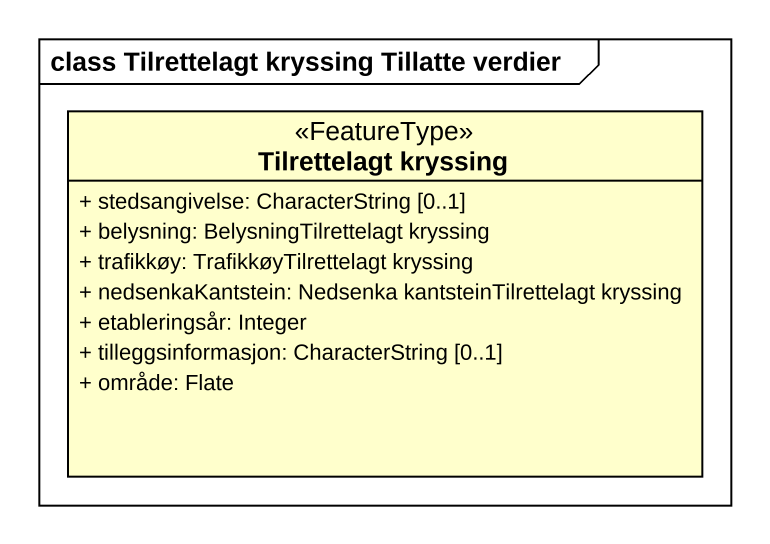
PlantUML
@startuml
mainframe class Tilrettelagt kryssing Tillatte verdier
hide circle
hide empty members
skinparam classAttributeIconSize 0
class "Tilrettelagt kryssing" as Tilrettelagt_kryssing <<FeatureType>> {
  + stedsangivelse: CharacterString [0..1]
  + belysning: BelysningTilrettelagt kryssing
  + trafikkøy: TrafikkøyTilrettelagt kryssing
  + nedsenkaKantstein: Nedsenka kantsteinTilrettelagt kryssing
  + etableringsår: Integer
  + tilleggsinformasjon: CharacterString [0..1]
  + område: Flate
}
@enduml
